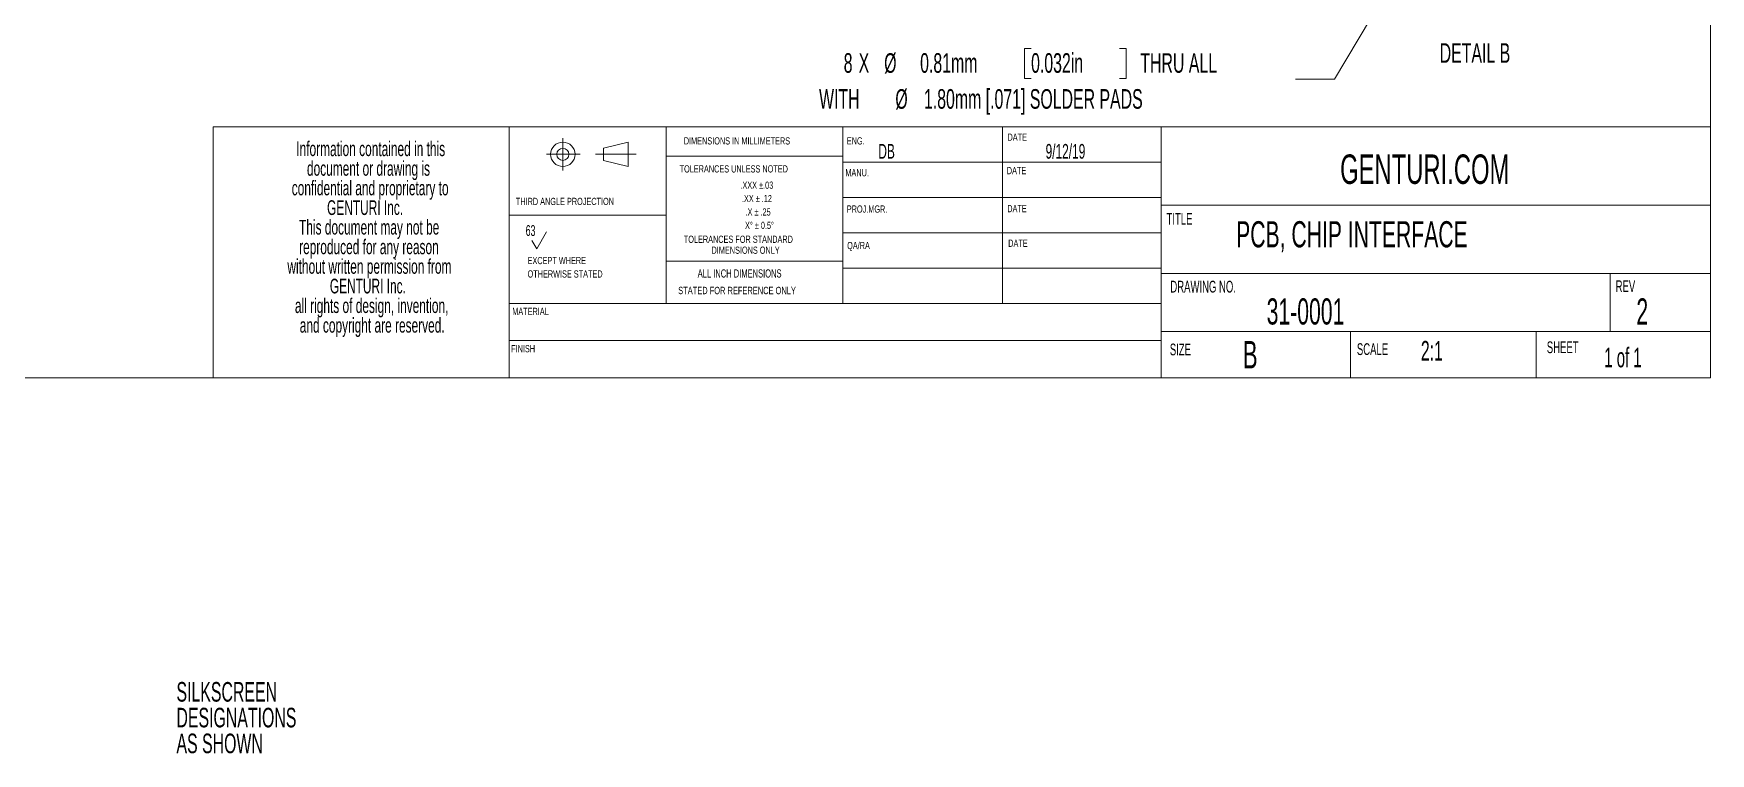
# Model space of a CAD drawing. Header units: millimetres. Extents: x 11 to 423, y -53 to 270.
# Drawn here: x 151.6 to 423, y -52.5 to 64.1 of the extents above; entities that cross this region are included whole.
import ezdxf

# ---------------------------------------------------------------- set-up
doc = ezdxf.new("R2010")
doc.units = ezdxf.units.MM
doc.styles.add('SLDTEXTSTYLE0', font='TXT', dxfattribs={"width": 0.605})
doc.styles.add('SLDTEXTSTYLE1', font='TXT', dxfattribs={"width": 0.57})
doc.dimstyles.new('SLDDIMSTYLE13', dxfattribs={"dimtxt": 3.175, "dimasz": 3.556, "dimexe": 0, "dimexo": 0.0625, "dimgap": 0.79375, "dimtad": 0, "dimtih": 1, "dimtoh": 1, "dimdec": 4, "dimlfac": 0.5, "dimrnd": 1e-09, "dimdsep": 46, "dimtxsty": 'SLDTEXTSTYLE0', "dimblk1": 'NONE', "dimblk2": 'CLOSED', "dimsah": 1, "dimcen": 0, "dimadec": 0, "dimazin": 2, "dimtfac": 1, "dimtmove": 0, "dimatfit": 3, "dimldrblk": 'NONE', "dimfxl": 1, "dimfrac": 2, "dimtolj": 1, "dimtzin": 12, "dimarcsym": 0})

# ---------------------------------------------------------------- blocks, each defined once
blk = doc.blocks.new('SW_NOTE_1')
at = {"color": 0, "linetype": 'Continuous', "lineweight": 0, "char_height": 3.175, "attachment_point": 1, "style": 'SLDTEXTSTYLE0'}
for s, insert in [('SILKSCREEN', (0, 4.09)), ('DESIGNATIONS', (0, -0.08)), ('AS SHOWN', (0, -4.26))]:
    blk.add_mtext(s, dxfattribs=dict(at, insert=insert))
blk = doc.blocks.new('SW_NOTE_2')
at = {"color": 0, "linetype": 'Continuous', "lineweight": 0, "char_height": 3.175, "attachment_point": 1, "style": 'SLDTEXTSTYLE0'}
for s, insert in [('SILKSCREEN', (0, 4.09)), ('DESIGNATIONS', (0, -0.08)), ('AS SHOWN', (0, -4.26))]:
    blk.add_mtext(s, dxfattribs=dict(at, insert=insert))
blk = doc.blocks.new('SW_NOTE_3')
at = {"color": 0, "linetype": 'Continuous', "lineweight": 0, "char_height": 2.3813, "attachment_point": 2, "style": 'SLDTEXTSTYLE0'}
for s, insert in [('Information contained in this', (20.2, 3.07)), ('document or drawing is', (19.84, -0.11)), ('confidential and proprietary to', (20.11, -3.28)), ('GENTURI Inc.', (19.29, -6.46)), ('This document may not be', (19.95, -9.63)), ('reproduced for any reason', (19.91, -12.81)), ('without written permission from', (19.99, -15.98)), ('GENTURI Inc.', (19.74, -19.16)), ('all rights of design, invention,', (20.35, -22.33)), ('and copyright are reserved.', (20.44, -25.51))]:
    blk.add_mtext(s, dxfattribs=dict(at, insert=insert))
blk = doc.blocks.new('SW_NOTE_4')
at = {"color": 0, "linetype": 'Continuous', "lineweight": 0, "char_height": 1.1684, "attachment_point": 1, "style": 'SLDTEXTSTYLE0'}
for s, insert in [('EXCEPT WHERE', (0, 1.51)), ('OTHERWISE STATED', (0, -0.66))]:
    blk.add_mtext(s, dxfattribs=dict(at, insert=insert))
blk = doc.blocks.new('SW_NOTE_5')
at = {"color": 0, "linetype": 'Continuous', "lineweight": 0, "char_height": 1.168, "attachment_point": 2, "style": 'SLDTEXTSTYLE0'}
for s, insert in [('.XXX ±.03', (3.56, 1.51)), ('.XX ± .12', (3.58, -0.66)), ('X° ± 0.5°', (3.99, -5)), ('.X ± .25', (3.77, -2.83))]:
    blk.add_mtext(s, dxfattribs=dict(at, insert=insert))
blk = doc.blocks.new('_CLOSED')
at = {"color": 0, "linetype": 'ByBlock', "lineweight": -2}
for p, q in [((-1, 0.166667), (0, 0)), ((-1, 0.166667), (-1, -0.166667)), ((0, 0), (-1, -0.166667)), ((0, 0), (-1, 0))]:
    blk.add_line(p, q, dxfattribs=at)
blk = doc.blocks.new('_D_26')
at = {"color": 7, "linetype": 'Continuous', "lineweight": 18}
for p, q in [((376.68, 81.04), (362.2, 56.67)), ((313.07, 61.66), (311.98, 61.66)), ((311.98, 61.66), (311.98, 56.79)), ((327.38, 61.66), (328.47, 61.66)), ((328.47, 61.66), (328.47, 56.79)), ((311.98, 56.79), (313.07, 56.79)), ((328.47, 56.79), (327.38, 56.79)), ((362.2, 56.67), (355.85, 56.67))]:
    blk.add_line(p, q, dxfattribs=at)
at = {"color": 7, "linetype": 'Continuous', "lineweight": 18, "xscale": 3.556, "yscale": 3.556, "rotation": 59.285042814}
blk.add_blockref('_CLOSED', (376.68, 81.04, -1.64), dxfattribs=at)
at = {"color": 7, "linetype": 'Continuous', "lineweight": 18, "attachment_point": 1, "style": 'SLDTEXTSTYLE0'}
for s, insert, char_height in [('8', (282.74, 60.88), 3.17), ('X', (285.16, 60.88), 3.17), ('%%c', (289.29, 60.87), 3.175), ('0.81mm', (295.11, 60.88), 3.175), ('0.032in', (313.07, 60.88), 3.175), ('THRU ALL', (330.75, 60.88), 3.175), ('WITH', (278.75, 55.06), 3.175), ('%%c', (291.1, 55.05), 3.175), ('1.80mm [.071] SOLDER PADS', (295.73, 55.06), 3.175)]:
    blk.add_mtext(s, dxfattribs=dict(at, insert=insert, char_height=char_height))
blk = doc.blocks.new('_NONE')

msp = doc.modelspace()

# ---------------------------------------------------------------- linework, layer by layer
at = {"color": 7, "linetype": 'Continuous', "lineweight": 18}
for p, q in [((423.03369, 8.30901), (423.03369, 269.85291)), ((180.70099, 48.94901), (334.13369, 48.94901)), ((180.70099, 48.94901), (180.70099, 8.30901)), ((228.59669, 20.37401), (228.59669, 48.94901)), ((228.59669, 20.37401), (228.59669, 48.94901)), ((253.99669, 20.37401), (253.99669, 48.94901)), ((282.57774, 20.37401), (282.57169, 48.94901)), ((308.45067, 20.37401), (308.45067, 48.94901)), ((334.13369, 48.94901), (423.03369, 48.94901)), ((334.13369, 48.94901), (334.13369, 8.30901)), ((237.27808, 41.85829), (237.27808, 47.14479)), ((243.88614, 45.49278), (247.85108, 46.48389)), ((247.85108, 46.48389), (247.85108, 42.5192)), ((234.63496, 44.50142), (240.08125, 44.50142)), ((242.56458, 44.50142), (249.17265, 44.50142)), ((243.88614, 45.49278), (243.88614, 43.51031)), ((243.88614, 43.51031), (247.85108, 42.5192)), ((253.99669, 44.19921), (282.57169, 44.19921)), ((282.5729, 43.23401), (334.13369, 43.23401)), ((282.57169, 37.51901), (334.13369, 37.51901)), ((334.13369, 36.24901), (423.03369, 36.24901)), ((228.59669, 34.67421), (253.99669, 34.67421)), ((232.28081, 30.56825), (233.07367, 29.19474)), ((233.07367, 29.19474), (234.65943, 31.94175)), ((282.57532, 31.80401), (334.13369, 31.80401)), ((253.99669, 27.18121), (282.57169, 27.18121)), ((282.57653, 26.08901), (334.13369, 26.08901)), ((334.13369, 25.20001), (423.03369, 25.20001)), ((406.79804, 15.80201), (406.79804, 25.20001)), ((334.13369, 20.37401), (228.59669, 20.37401)), ((228.59669, 20.37401), (228.59669, 8.30901)), ((334.13369, 8.94401), (334.13369, 20.37401)), ((228.59669, 14.34151), (334.13369, 14.34151)), ((334.13369, 15.80201), (423.03369, 15.80201)), ((364.76243, 8.30901), (364.76243, 15.80201)), ((394.80171, 8.30901), (394.80171, 15.80201)), ((10.87306, 8.30901), (423.03369, 8.30901))]:
    msp.add_line(p, q, dxfattribs=at)
for radius in [1.98247, 0.99111]:
    msp.add_circle((237.27808, 44.50142), radius, dxfattribs=at)

# ---------------------------------------------------------------- block references
at = {"color": 7, "linetype": 'Continuous', "lineweight": 0}
for name, p in [('SW_NOTE_3', (185.98137, 43.5232)), ('SW_NOTE_5', (265.117, 38.58576)), ('SW_NOTE_4', (231.57318, 26.37824)), ('SW_NOTE_1', (174.73951, -45.02748)), ('SW_NOTE_2', (174.73951, -45.02748))]:
    msp.add_blockref(name, p, dxfattribs=at)

# ---------------------------------------------------------------- texts
at = {"color": 7, "linetype": 'Continuous', "lineweight": 18, "insert": (384.91885, 62.49295), "char_height": 3.175, "attachment_point": 2, "style": 'SLDTEXTSTYLE0'}
msp.add_mtext('DETAIL B', dxfattribs=at)
at = {"color": 7, "linetype": 'Continuous', "lineweight": 0, "attachment_point": 1}
for s, insert, char_height, style in [('DIMENSIONS IN MILLIMETERS', (256.8596, 47.26445), 1.1684, 'SLDTEXTSTYLE0'), ('ENG.', (283.24916, 47.26445), 1.1684, 'SLDTEXTSTYLE0'), ('DB', (288.34279, 46.17879), 2.38125, 'SLDTEXTSTYLE0'), ('DATE', (309.25221, 47.85945), 1.1684, 'SLDTEXTSTYLE0'), ('9/12/19', (315.41839, 46.17879), 2.38125, 'SLDTEXTSTYLE0'), ('GENTURI.COM', (363.08939, 44.47709), 4.7625, 'SLDTEXTSTYLE0'), ('TOLERANCES UNLESS NOTED', (256.18067, 42.72927), 1.1684, 'SLDTEXTSTYLE0'), ('MANU.', (283.00746, 42.11012), 1.1684, 'SLDTEXTSTYLE0'), ('DATE', (309.1392, 42.44939), 1.1684, 'SLDTEXTSTYLE0'), ('THIRD ANGLE PROJECTION', (229.67286, 37.4616), 1.1684, 'SLDTEXTSTYLE0'), ('PROJ.MGR.', (283.24046, 36.22941), 1.1684, 'SLDTEXTSTYLE0'), ('DATE', (309.2157, 36.2935), 1.1684, 'SLDTEXTSTYLE0'), ('63', (231.26523, 33.04009), 1.7526, 'SLDTEXTSTYLE0'), ('TITLE', (334.98972, 35.01936), 1.905, 'SLDTEXTSTYLE0'), ('PCB, CHIP INTERFACE', (346.25805, 33.67605), 4.2333333, 'SLDTEXTSTYLE0'), ('TOLERANCES FOR STANDARD', (256.8596, 31.33123), 1.1684, 'SLDTEXTSTYLE0'), ('QA/RA', (283.29833, 30.3202), 1.1684, 'SLDTEXTSTYLE0'), ('DATE', (309.36871, 30.6924), 1.1684, 'SLDTEXTSTYLE0'), ('DIMENSIONS ONLY', (261.34617, 29.56625), 1.1684, 'SLDTEXTSTYLE0'), ('ALL INCH DIMENSIONS', (259.1045, 25.87788), 1.3229167, 'SLDTEXTSTYLE0'), ('STATED FOR REFERENCE ONLY', (255.95089, 23.05285), 1.1938, 'SLDTEXTSTYLE0'), ('DRAWING NO.', (335.61294, 24.03161), 1.905, 'SLDTEXTSTYLE0'), ('REV', (407.68571, 24.1031), 1.905, 'SLDTEXTSTYLE0'), ('MATERIAL', (229.08979, 19.64928), 1.1684, 'SLDTEXTSTYLE0'), ('31-0001', (351.20119, 21.1801), 4.233333, 'SLDTEXTSTYLE0'), ('2', (411.04427, 21.1801), 4.23333, 'SLDTEXTSTYLE0'), ('FINISH', (228.91589, 13.6165), 1.1684, 'SLDTEXTSTYLE0'), ('SIZE', (335.5296, 13.86103), 1.905, 'SLDTEXTSTYLE0'), ('B', (347.33792, 14.29599), 4.445, 'SLDTEXTSTYLE0'), ('SCALE', (365.80659, 13.9146), 1.905, 'SLDTEXTSTYLE0'), ('2:1', (376.157, 14.29366), 3.175, 'SLDTEXTSTYLE0'), ('SHEET', (396.54689, 14.21625), 1.905, 'SLDTEXTSTYLE0'), ('1 of 1', (405.84305, 13.19878), 3.175, 'SLDTEXTSTYLE1')]:
    msp.add_mtext(s, dxfattribs=dict(at, insert=insert, char_height=char_height, style=style))

# ---------------------------------------------------------------- dimensions: what is measured, and where the dimension line sits
at = {"color": 7, "linetype": 'Continuous', "lineweight": 18}
dim = msp.add_diameter_dim_2p(p1=(377.50598, 82.43798), p2=(376.67567, 81.04042), text='8X <> THRU ALL\\PWITH %%c1.80mm [.071] SOLDER PADS', dimstyle='SLDDIMSTYLE13', dxfattribs=at)
dim.commit()
dim.dimension.update_dxf_attribs({"geometry": '_D_26', "text_midpoint": (317.29775, 56.67375), "dimtype": 163})

doc.saveas('drawing.dxf')
